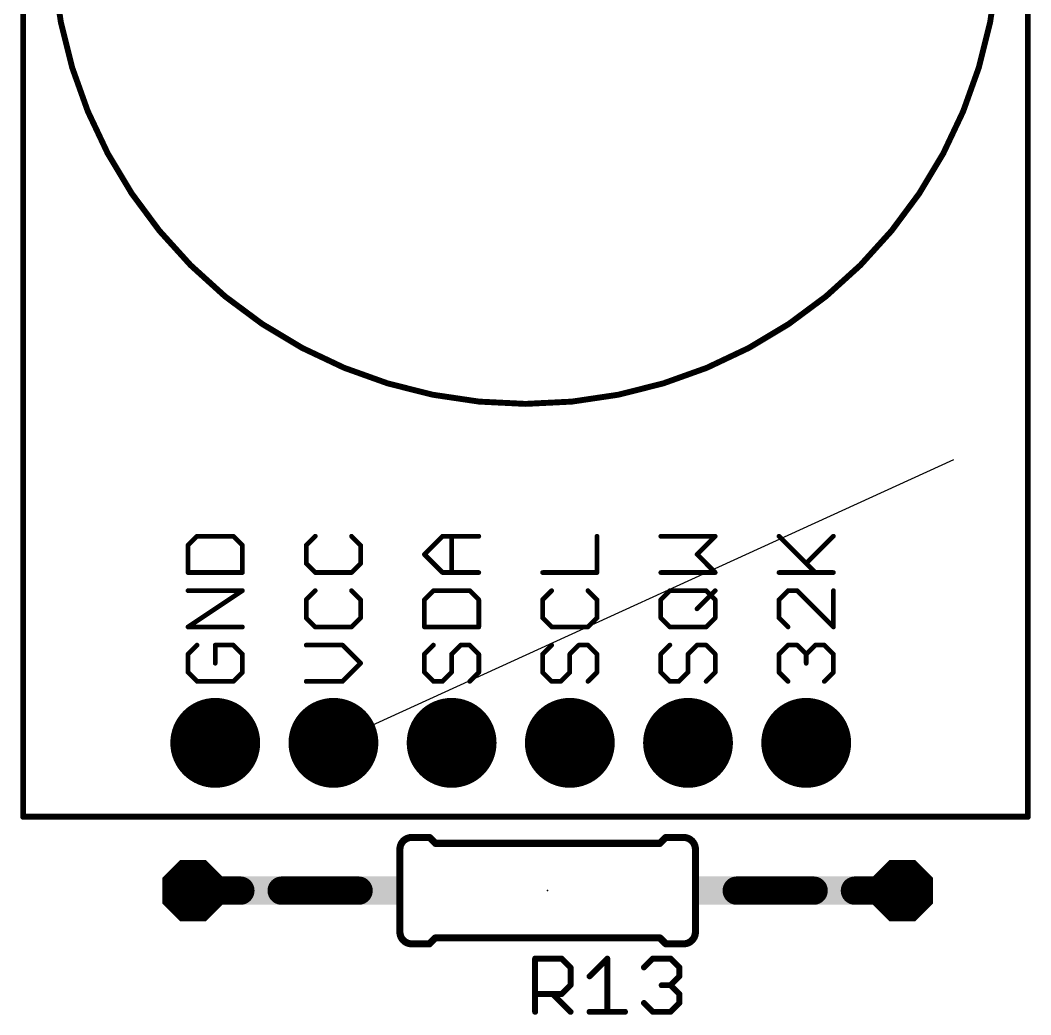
# Model space of a CAD drawing. Extents: x 1 to 130, y -4 to 46.
# Drawn here: x 71.06 to 92.77, y 1.14 to 22.51 of the extents above; entities that cross this region are included whole.
import ezdxf

# ---------------------------------------------------------------- set-up
doc = ezdxf.new("R2010")
doc.units = 0
doc.header["$MEASUREMENT"] = 0
doc.layers.get('0').update_dxf_attribs({"linetype": 'CONTINUOUS'})
for name, color, linetype in [('17', 94, 'CONTINUOUS'), ('19', 54, 'CONTINUOUS'), ('21', 250, 'CONTINUOUS'), ('23', 178, 'CONTINUOUS'), ('25', 250, 'CONTINUOUS'), ('51', 250, 'CONTINUOUS')]:
    doc.layers.add(name, color=color, linetype=linetype)

# ---------------------------------------------------------------- blocks, each defined once
blk = doc.blocks.new('RECT')
blk.add_solid([(-0.5, -0.5), (0.5, -0.5), (-0.5, 0.5), (0.5, 0.5)])
blk = doc.blocks.new('OCTAGONP')
at = {"const_width": 0.5}
blk.add_lwpolyline([(-0.25, -0.1036), (-0.25, 0.1036), (-0.1036, 0.25), (0.1036, 0.25), (0.25, 0.1036), (0.25, -0.1036), (0.1036, -0.25), (-0.1036, -0.25), (-0.25, -0.1036), (-0.25, 0.1036)], dxfattribs=at)
blk = doc.blocks.new('ROUNDP')
at = {"const_width": 0.5}
blk.add_lwpolyline([(0, -0.25, 1), (0, 0.25, 1), (0, -0.25)], format="xyb", dxfattribs=at)

msp = doc.modelspace()

# ---------------------------------------------------------------- linework, layer by layer
at = {"layer": '19'}
msp.add_line((77.7875, 6.985), (91.1225, 13.0728), dxfattribs=at)
at = {"layer": '21'}
for points, const_width in [([(71.12, 5.3975), (71.12, 43.815)], 0.127), ([(92.71, 43.815), (92.71, 5.3975)], 0.127), ([(92.71, 5.3975), (71.12, 5.3975)], 0.127), ([(79.4703, 4.953), (79.8513, 4.953)], 0.1524), ([(79.9783, 4.826), (79.8513, 4.953)], 0.1524), ([(84.8043, 4.826), (84.9313, 4.953)], 0.1524), ([(85.3123, 4.953), (84.9313, 4.953)], 0.1524), ([(79.9783, 4.826), (84.8043, 4.826)], 0.1524), ([(79.2163, 4.699), (79.2163, 2.921)], 0.1524), ([(85.5663, 4.699), (85.5663, 2.921)], 0.1524), ([(76.6763, 3.81), (78.3273, 3.81)], 0.6096), ([(88.1063, 3.81), (86.4553, 3.81)], 0.6096), ([(79.9783, 2.794), (79.8513, 2.667)], 0.1524), ([(79.9783, 2.794), (84.8043, 2.794)], 0.1524), ([(84.8043, 2.794), (84.9313, 2.667)], 0.1524), ([(79.4703, 2.667), (79.8513, 2.667)], 0.1524), ([(85.3123, 2.667), (84.9313, 2.667)], 0.1524)]:
    msp.add_lwpolyline(points, dxfattribs=dict(at, const_width=const_width))
for points, const_width in [([(81.915, 14.2677, 1), (81.915, 34.6273, 1), (81.915, 14.2677)], 0.127), ([(71.12, 5.4292, 1), (71.12, 5.3658)], 0.0635), ([(92.71, 5.3658, 1), (92.71, 5.4292)], 0.0635), ([(71.0883, 5.3975, 1), (71.1518, 5.3975)], 0.0635), ([(92.6783, 5.3975, 1), (92.7418, 5.3975)], 0.0635), ([(79.4703, 4.953, 0.4142), (79.2163, 4.699)], 0.1524), ([(79.4703, 4.9911, 1), (79.4703, 4.9149)], 0.0762), ([(79.4703, 4.9149, 1), (79.4703, 4.9911)], 0.0762), ([(79.8782, 4.9799, 1), (79.8243, 4.9261)], 0.0762), ([(79.8513, 4.9149, 1), (79.8513, 4.9911)], 0.0762), ([(84.9313, 4.9911, 1), (84.9313, 4.9149)], 0.0762), ([(84.9582, 4.9261, 1), (84.9043, 4.9799)], 0.0762), ([(85.5663, 4.699, 0.4142), (85.3123, 4.953)], 0.1524), ([(85.3123, 4.9911, 1), (85.3123, 4.9149)], 0.0762), ([(85.3123, 4.9149, 1), (85.3123, 4.9911)], 0.0762), ([(79.9783, 4.8641, 1), (79.9783, 4.7879)], 0.0762), ([(79.9513, 4.7991, 1), (80.0052, 4.8529)], 0.0762), ([(84.7773, 4.8529, 1), (84.8312, 4.7991)], 0.0762), ([(84.8043, 4.7879, 1), (84.8043, 4.8641)], 0.0762), ([(79.2544, 4.699, 1), (79.1782, 4.699)], 0.0762), ([(79.1782, 4.699, 1), (79.2544, 4.699)], 0.0762), ([(85.6044, 4.699, 1), (85.5282, 4.699)], 0.0762), ([(85.5282, 4.699, 1), (85.6044, 4.699)], 0.0762), ([(76.6763, 3.9624, 1), (76.6763, 3.6576)], 0.3048), ([(78.3273, 3.6576, 1), (78.3273, 3.9624)], 0.3048), ([(86.4553, 3.9624, 1), (86.4553, 3.6576)], 0.3048), ([(88.1063, 3.6576, 1), (88.1063, 3.9624)], 0.3048), ([(79.2163, 2.921, 0.4142), (79.4703, 2.667)], 0.1524), ([(79.2544, 2.921, 1), (79.1782, 2.921)], 0.0762), ([(79.1782, 2.921, 1), (79.2544, 2.921)], 0.0762), ([(79.9783, 2.8321, 1), (79.9783, 2.7559)], 0.0762), ([(80.0052, 2.7671, 1), (79.9513, 2.8209)], 0.0762), ([(84.8312, 2.8209, 1), (84.7773, 2.7671)], 0.0762), ([(84.8043, 2.7559, 1), (84.8043, 2.8321)], 0.0762), ([(85.3123, 2.667, 0.4142), (85.5663, 2.921)], 0.1524), ([(85.6044, 2.921, 1), (85.5282, 2.921)], 0.0762), ([(85.5282, 2.921, 1), (85.6044, 2.921)], 0.0762), ([(79.4703, 2.7051, 1), (79.4703, 2.6289)], 0.0762), ([(79.4703, 2.6289, 1), (79.4703, 2.7051)], 0.0762), ([(79.8243, 2.6939, 1), (79.8782, 2.6401)], 0.0762), ([(79.8513, 2.6289, 1), (79.8513, 2.7051)], 0.0762), ([(84.9313, 2.7051, 1), (84.9313, 2.6289)], 0.0762), ([(84.9043, 2.6401, 1), (84.9582, 2.6939)], 0.0762), ([(85.3123, 2.7051, 1), (85.3123, 2.6289)], 0.0762), ([(85.3123, 2.6289, 1), (85.3123, 2.7051)], 0.0762)]:
    msp.add_lwpolyline(points, format="xyb", dxfattribs=dict(at, const_width=const_width))
at = {"layer": '23'}
msp.add_point((82.3912, 3.81), dxfattribs=at)
at = {"layer": '25'}
for points, const_width in [([(74.8572, 11.4242), (74.6623, 11.2293)], 0.1016), ([(75.6368, 11.4242), (74.8572, 11.4242)], 0.1016), ([(75.8317, 11.2293), (75.6368, 11.4242)], 0.1016), ([(77.3972, 11.4242), (77.2023, 11.2293)], 0.1016), ([(78.3717, 11.2293), (78.1768, 11.4242)], 0.1016), ([(79.7423, 11.0344), (80.1321, 11.4242)], 0.1016), ([(80.1321, 11.4242), (80.9117, 11.4242)], 0.1016), ([(80.327, 10.6446), (80.327, 11.4242)], 0.1016), ([(83.4517, 10.6446), (83.4517, 11.4242)], 0.1016), ([(85.9917, 11.4242), (84.8223, 11.4242)], 0.1016), ([(85.6019, 11.0344), (85.9917, 11.4242)], 0.1016), ([(88.1419, 10.6446), (87.3623, 11.4242)], 0.1016), ([(87.947, 10.8395), (88.5317, 11.4242)], 0.1016), ([(74.6623, 11.2293), (74.6623, 10.6446)], 0.1016), ([(75.8317, 10.6446), (75.8317, 11.2293)], 0.1016), ([(77.2023, 11.2293), (77.2023, 10.8395)], 0.1016), ([(78.3717, 10.8395), (78.3717, 11.2293)], 0.1016), ([(80.1321, 10.6446), (79.7423, 11.0344)], 0.1016), ([(85.9917, 10.6446), (85.6019, 11.0344)], 0.1016), ([(77.2023, 10.8395), (77.3972, 10.6446)], 0.1016), ([(78.1768, 10.6446), (78.3717, 10.8395)], 0.1016), ([(74.6623, 10.6446), (75.8317, 10.6446)], 0.1016), ([(77.3972, 10.6446), (78.1768, 10.6446)], 0.1016), ([(80.9117, 10.6446), (80.1321, 10.6446)], 0.1016), ([(82.2823, 10.6446), (83.4517, 10.6446)], 0.1016), ([(84.8223, 10.6446), (85.9917, 10.6446)], 0.1016), ([(87.3623, 10.6446), (88.5317, 10.6446)], 0.1016), ([(74.6623, 9.4752), (75.8317, 10.2548)], 0.1016), ([(75.8317, 10.2548), (74.6623, 10.2548)], 0.1016), ([(77.3972, 10.2548), (77.2023, 10.0599)], 0.1016), ([(78.3717, 10.0599), (78.1768, 10.2548)], 0.1016), ([(79.9372, 10.2548), (79.7423, 10.0599)], 0.1016), ([(80.7168, 10.2548), (79.9372, 10.2548)], 0.1016), ([(80.9117, 10.0599), (80.7168, 10.2548)], 0.1016), ([(82.4772, 10.2548), (82.2823, 10.0599)], 0.1016), ([(83.4517, 10.0599), (83.2568, 10.2548)], 0.1016), ([(84.8223, 10.0599), (85.0172, 10.2548)], 0.1016), ([(85.0172, 10.2548), (85.7968, 10.2548)], 0.1016), ([(85.6019, 9.865), (85.9917, 10.2548)], 0.1016), ([(85.7968, 10.2548), (85.9917, 10.0599)], 0.1016), ([(87.5572, 10.2548), (87.3623, 10.0599)], 0.1016), ([(87.7521, 10.2548), (87.5572, 10.2548)], 0.1016), ([(88.5317, 9.4752), (87.7521, 10.2548)], 0.1016), ([(88.5317, 10.2548), (88.5317, 9.4752)], 0.1016), ([(77.2023, 10.0599), (77.2023, 9.6701)], 0.1016), ([(78.3717, 9.6701), (78.3717, 10.0599)], 0.1016), ([(79.7423, 10.0599), (79.7423, 9.4752)], 0.1016), ([(80.9117, 9.4752), (80.9117, 10.0599)], 0.1016), ([(82.2823, 10.0599), (82.2823, 9.6701)], 0.1016), ([(83.4517, 9.6701), (83.4517, 10.0599)], 0.1016), ([(84.8223, 9.6701), (84.8223, 10.0599)], 0.1016), ([(85.9917, 10.0599), (85.9917, 9.6701)], 0.1016), ([(87.3623, 10.0599), (87.3623, 9.6701)], 0.1016), ([(77.2023, 9.6701), (77.3972, 9.4752)], 0.1016), ([(78.1768, 9.4752), (78.3717, 9.6701)], 0.1016), ([(82.2823, 9.6701), (82.4772, 9.4752)], 0.1016), ([(83.2568, 9.4752), (83.4517, 9.6701)], 0.1016), ([(85.0172, 9.4752), (84.8223, 9.6701)], 0.1016), ([(85.9917, 9.6701), (85.7968, 9.4752)], 0.1016), ([(87.3623, 9.6701), (87.5572, 9.4752)], 0.1016), ([(75.8317, 9.4752), (74.6623, 9.4752)], 0.1016), ([(77.3972, 9.4752), (78.1768, 9.4752)], 0.1016), ([(79.7423, 9.4752), (80.9117, 9.4752)], 0.1016), ([(82.4772, 9.4752), (83.2568, 9.4752)], 0.1016), ([(85.7968, 9.4752), (85.0172, 9.4752)], 0.1016), ([(74.8572, 9.0854), (74.6623, 8.8905)], 0.1016), ([(75.6368, 9.0854), (75.247, 9.0854)], 0.1016), ([(75.247, 9.0854), (75.247, 8.6956)], 0.1016), ([(75.8317, 8.8905), (75.6368, 9.0854)], 0.1016), ([(77.9819, 9.0854), (77.2023, 9.0854)], 0.1016), ([(78.3717, 8.6956), (77.9819, 9.0854)], 0.1016), ([(79.9372, 9.0854), (79.7423, 8.8905)], 0.1016), ([(80.327, 8.8905), (80.5219, 9.0854)], 0.1016), ([(80.5219, 9.0854), (80.7168, 9.0854)], 0.1016), ([(80.7168, 9.0854), (80.9117, 8.8905)], 0.1016), ([(82.4772, 9.0854), (82.2823, 8.8905)], 0.1016), ([(82.867, 8.8905), (83.0619, 9.0854)], 0.1016), ([(83.0619, 9.0854), (83.2568, 9.0854)], 0.1016), ([(83.2568, 9.0854), (83.4517, 8.8905)], 0.1016), ([(85.0172, 9.0854), (84.8223, 8.8905)], 0.1016), ([(85.407, 8.8905), (85.6019, 9.0854)], 0.1016), ([(85.6019, 9.0854), (85.7968, 9.0854)], 0.1016), ([(85.7968, 9.0854), (85.9917, 8.8905)], 0.1016), ([(87.3623, 8.8905), (87.5572, 9.0854)], 0.1016), ([(87.5572, 9.0854), (87.7521, 9.0854)], 0.1016), ([(87.7521, 9.0854), (87.947, 8.8905)], 0.1016), ([(87.947, 8.8905), (88.1419, 9.0854)], 0.1016), ([(88.1419, 9.0854), (88.3368, 9.0854)], 0.1016), ([(88.3368, 9.0854), (88.5317, 8.8905)], 0.1016), ([(74.6623, 8.8905), (74.6623, 8.5007)], 0.1016), ([(75.8317, 8.5007), (75.8317, 8.8905)], 0.1016), ([(79.7423, 8.8905), (79.7423, 8.5007)], 0.1016), ([(80.327, 8.5007), (80.327, 8.8905)], 0.1016), ([(80.9117, 8.8905), (80.9117, 8.5007)], 0.1016), ([(82.2823, 8.8905), (82.2823, 8.5007)], 0.1016), ([(82.867, 8.5007), (82.867, 8.8905)], 0.1016), ([(83.4517, 8.8905), (83.4517, 8.5007)], 0.1016), ([(84.8223, 8.8905), (84.8223, 8.5007)], 0.1016), ([(85.407, 8.5007), (85.407, 8.8905)], 0.1016), ([(85.9917, 8.8905), (85.9917, 8.5007)], 0.1016), ([(87.3623, 8.5007), (87.3623, 8.8905)], 0.1016), ([(87.947, 8.8905), (87.947, 8.6956)], 0.1016), ([(88.5317, 8.8905), (88.5317, 8.5007)], 0.1016), ([(77.9819, 8.3058), (78.3717, 8.6956)], 0.1016), ([(74.6623, 8.5007), (74.8572, 8.3058)], 0.1016), ([(75.6368, 8.3058), (75.8317, 8.5007)], 0.1016), ([(79.7423, 8.5007), (79.9372, 8.3058)], 0.1016), ([(80.1321, 8.3058), (80.327, 8.5007)], 0.1016), ([(80.9117, 8.5007), (80.7168, 8.3058)], 0.1016), ([(82.2823, 8.5007), (82.4772, 8.3058)], 0.1016), ([(82.6721, 8.3058), (82.867, 8.5007)], 0.1016), ([(83.4517, 8.5007), (83.2568, 8.3058)], 0.1016), ([(84.8223, 8.5007), (85.0172, 8.3058)], 0.1016), ([(85.2121, 8.3058), (85.407, 8.5007)], 0.1016), ([(85.9917, 8.5007), (85.7968, 8.3058)], 0.1016), ([(87.5572, 8.3058), (87.3623, 8.5007)], 0.1016), ([(88.5317, 8.5007), (88.3368, 8.3058)], 0.1016), ([(74.8572, 8.3058), (75.6368, 8.3058)], 0.1016), ([(77.2023, 8.3058), (77.9819, 8.3058)], 0.1016), ([(79.9372, 8.3058), (80.1321, 8.3058)], 0.1016), ([(82.4772, 8.3058), (82.6721, 8.3058)], 0.1016), ([(85.0172, 8.3058), (85.2121, 8.3058)], 0.1016), ([(82.1216, 1.2065), (82.1216, 2.3505)], 0.127), ([(82.1216, 2.3505), (82.6935, 2.3505)], 0.127), ([(82.6935, 2.3505), (82.8842, 2.1598)], 0.127), ([(83.291, 1.9692), (83.6723, 2.3505)], 0.127), ([(83.6723, 2.3505), (83.6723, 1.2065)], 0.127), ([(84.4603, 2.1598), (84.651, 2.3505)], 0.127), ([(84.651, 2.3505), (85.0323, 2.3505)], 0.127), ([(85.0323, 2.3505), (85.223, 2.1598)], 0.127), ([(82.8842, 2.1598), (82.8842, 1.7785)], 0.127), ([(85.223, 2.1598), (85.223, 1.9692)], 0.127), ([(85.223, 1.9692), (85.0323, 1.7785)], 0.127), ([(82.8842, 1.7785), (82.6935, 1.5878)], 0.127), ([(85.0323, 1.7785), (84.8417, 1.7785)], 0.127), ([(85.0323, 1.7785), (85.223, 1.5878)], 0.127), ([(82.6935, 1.5878), (82.1216, 1.5878)], 0.127), ([(82.5029, 1.5878), (82.8842, 1.2065)], 0.127), ([(85.223, 1.5878), (85.223, 1.3972)], 0.127), ([(84.651, 1.2065), (84.4603, 1.3972)], 0.127), ([(85.223, 1.3972), (85.0323, 1.2065)], 0.127), ([(83.291, 1.2065), (84.0536, 1.2065)], 0.127), ([(85.0323, 1.2065), (84.651, 1.2065)], 0.127)]:
    msp.add_lwpolyline(points, dxfattribs=dict(at, const_width=const_width))
for points, const_width in [([(74.8572, 11.4496, 1), (74.8572, 11.3988)], 0.0508), ([(74.8752, 11.4062, 1), (74.8392, 11.4422)], 0.0508), ([(75.6548, 11.4422, 1), (75.6188, 11.4062)], 0.0508), ([(75.6368, 11.3988, 1), (75.6368, 11.4496)], 0.0508), ([(77.4152, 11.4062, 1), (77.3792, 11.4422)], 0.0508), ([(78.1948, 11.4422, 1), (78.1588, 11.4062)], 0.0508), ([(80.1321, 11.4496, 1), (80.1321, 11.3988)], 0.0508), ([(80.1501, 11.4062, 1), (80.1141, 11.4422)], 0.0508), ([(80.3524, 11.4242, 1), (80.3016, 11.4242)], 0.0508), ([(80.9117, 11.3988, 1), (80.9117, 11.4496)], 0.0508), ([(83.4771, 11.4242, 1), (83.4263, 11.4242)], 0.0508), ([(84.8223, 11.4496, 1), (84.8223, 11.3988)], 0.0508), ([(86.0097, 11.4062, 1), (85.9737, 11.4422)], 0.0508), ([(85.9917, 11.3988, 1), (85.9917, 11.4496)], 0.0508), ([(87.3803, 11.4422, 1), (87.3443, 11.4062)], 0.0508), ([(88.5497, 11.4062, 1), (88.5137, 11.4422)], 0.0508), ([(74.6443, 11.2473, 1), (74.6803, 11.2113)], 0.0508), ([(74.6877, 11.2293, 1), (74.6369, 11.2293)], 0.0508), ([(75.8571, 11.2293, 1), (75.8063, 11.2293)], 0.0508), ([(75.8137, 11.2113, 1), (75.8497, 11.2473)], 0.0508), ([(77.1843, 11.2473, 1), (77.2203, 11.2113)], 0.0508), ([(77.2277, 11.2293, 1), (77.1769, 11.2293)], 0.0508), ([(78.3971, 11.2293, 1), (78.3463, 11.2293)], 0.0508), ([(78.3537, 11.2113, 1), (78.3897, 11.2473)], 0.0508), ([(79.7603, 11.0524, 1), (79.7243, 11.0164)], 0.0508), ([(79.7243, 11.0524, 1), (79.7603, 11.0164)], 0.0508), ([(85.6199, 11.0524, 1), (85.5839, 11.0164)], 0.0508), ([(85.5839, 11.0524, 1), (85.6199, 11.0164)], 0.0508), ([(77.2203, 10.8575, 1), (77.1843, 10.8215)], 0.0508), ([(77.1769, 10.8395, 1), (77.2277, 10.8395)], 0.0508), ([(78.3463, 10.8395, 1), (78.3971, 10.8395)], 0.0508), ([(78.3897, 10.8215, 1), (78.3537, 10.8575)], 0.0508), ([(87.929, 10.8575, 1), (87.965, 10.8215)], 0.0508), ([(74.6623, 10.67, 1), (74.6623, 10.6192)], 0.0508), ([(74.6369, 10.6446, 1), (74.6877, 10.6446)], 0.0508), ([(75.8063, 10.6446, 1), (75.8571, 10.6446)], 0.0508), ([(75.8317, 10.6192, 1), (75.8317, 10.67)], 0.0508), ([(77.3972, 10.67, 1), (77.3972, 10.6192)], 0.0508), ([(77.3792, 10.6266, 1), (77.4152, 10.6626)], 0.0508), ([(78.1588, 10.6626, 1), (78.1948, 10.6266)], 0.0508), ([(78.1768, 10.6192, 1), (78.1768, 10.67)], 0.0508), ([(80.1321, 10.67, 1), (80.1321, 10.6192)], 0.0508), ([(80.1141, 10.6266, 1), (80.1501, 10.6626)], 0.0508), ([(80.3016, 10.6446, 1), (80.3524, 10.6446)], 0.0508), ([(80.9117, 10.6192, 1), (80.9117, 10.67)], 0.0508), ([(82.2823, 10.67, 1), (82.2823, 10.6192)], 0.0508), ([(83.4263, 10.6446, 1), (83.4771, 10.6446)], 0.0508), ([(83.4517, 10.6192, 1), (83.4517, 10.67)], 0.0508), ([(84.8223, 10.67, 1), (84.8223, 10.6192)], 0.0508), ([(85.9737, 10.6266, 1), (86.0097, 10.6626)], 0.0508), ([(85.9917, 10.6192, 1), (85.9917, 10.67)], 0.0508), ([(87.3623, 10.67, 1), (87.3623, 10.6192)], 0.0508), ([(88.1239, 10.6266, 1), (88.1599, 10.6626)], 0.0508), ([(88.5317, 10.6192, 1), (88.5317, 10.67)], 0.0508), ([(74.6623, 10.2802, 1), (74.6623, 10.2294)], 0.0508), ([(75.8458, 10.2337, 1), (75.8176, 10.2759)], 0.0508), ([(75.8317, 10.2294, 1), (75.8317, 10.2802)], 0.0508), ([(77.4152, 10.2368, 1), (77.3792, 10.2728)], 0.0508), ([(78.1948, 10.2728, 1), (78.1588, 10.2368)], 0.0508), ([(79.9372, 10.2802, 1), (79.9372, 10.2294)], 0.0508), ([(79.9552, 10.2368, 1), (79.9192, 10.2728)], 0.0508), ([(80.7348, 10.2728, 1), (80.6988, 10.2368)], 0.0508), ([(80.7168, 10.2294, 1), (80.7168, 10.2802)], 0.0508), ([(82.4952, 10.2368, 1), (82.4592, 10.2728)], 0.0508), ([(83.2748, 10.2728, 1), (83.2388, 10.2368)], 0.0508), ([(85.0172, 10.2802, 1), (85.0172, 10.2294)], 0.0508), ([(85.0352, 10.2368, 1), (84.9992, 10.2728)], 0.0508), ([(85.8148, 10.2728, 1), (85.7788, 10.2368)], 0.0508), ([(85.7968, 10.2294, 1), (85.7968, 10.2802)], 0.0508), ([(86.0097, 10.2368, 1), (85.9737, 10.2728)], 0.0508), ([(87.5572, 10.2802, 1), (87.5572, 10.2294)], 0.0508), ([(87.5752, 10.2368, 1), (87.5392, 10.2728)], 0.0508), ([(87.7701, 10.2728, 1), (87.7341, 10.2368)], 0.0508), ([(87.7521, 10.2294, 1), (87.7521, 10.2802)], 0.0508), ([(88.5571, 10.2548, 1), (88.5063, 10.2548)], 0.0508), ([(77.1843, 10.0779, 1), (77.2203, 10.0419)], 0.0508), ([(77.2277, 10.0599, 1), (77.1769, 10.0599)], 0.0508), ([(78.3971, 10.0599, 1), (78.3463, 10.0599)], 0.0508), ([(78.3537, 10.0419, 1), (78.3897, 10.0779)], 0.0508), ([(79.7243, 10.0779, 1), (79.7603, 10.0419)], 0.0508), ([(79.7677, 10.0599, 1), (79.7169, 10.0599)], 0.0508), ([(80.9371, 10.0599, 1), (80.8863, 10.0599)], 0.0508), ([(80.8937, 10.0419, 1), (80.9297, 10.0779)], 0.0508), ([(82.2643, 10.0779, 1), (82.3003, 10.0419)], 0.0508), ([(82.3077, 10.0599, 1), (82.2569, 10.0599)], 0.0508), ([(83.4771, 10.0599, 1), (83.4263, 10.0599)], 0.0508), ([(83.4337, 10.0419, 1), (83.4697, 10.0779)], 0.0508), ([(84.8043, 10.0779, 1), (84.8403, 10.0419)], 0.0508), ([(84.8477, 10.0599, 1), (84.7969, 10.0599)], 0.0508), ([(86.0171, 10.0599, 1), (85.9663, 10.0599)], 0.0508), ([(85.9737, 10.0419, 1), (86.0097, 10.0779)], 0.0508), ([(87.3443, 10.0779, 1), (87.3803, 10.0419)], 0.0508), ([(87.3877, 10.0599, 1), (87.3369, 10.0599)], 0.0508), ([(85.5839, 9.883, 1), (85.6199, 9.847)], 0.0508), ([(77.2203, 9.6881, 1), (77.1843, 9.6521)], 0.0508), ([(77.1769, 9.6701, 1), (77.2277, 9.6701)], 0.0508), ([(78.3463, 9.6701, 1), (78.3971, 9.6701)], 0.0508), ([(78.3897, 9.6521, 1), (78.3537, 9.6881)], 0.0508), ([(82.3003, 9.6881, 1), (82.2643, 9.6521)], 0.0508), ([(82.2569, 9.6701, 1), (82.3077, 9.6701)], 0.0508), ([(83.4263, 9.6701, 1), (83.4771, 9.6701)], 0.0508), ([(83.4697, 9.6521, 1), (83.4337, 9.6881)], 0.0508), ([(84.8403, 9.6881, 1), (84.8043, 9.6521)], 0.0508), ([(84.7969, 9.6701, 1), (84.8477, 9.6701)], 0.0508), ([(85.9663, 9.6701, 1), (86.0171, 9.6701)], 0.0508), ([(86.0097, 9.6521, 1), (85.9737, 9.6881)], 0.0508), ([(87.3803, 9.6881, 1), (87.3443, 9.6521)], 0.0508), ([(87.3369, 9.6701, 1), (87.3877, 9.6701)], 0.0508), ([(74.6623, 9.5006, 1), (74.6623, 9.4498)], 0.0508), ([(74.6482, 9.4963, 1), (74.6764, 9.4541)], 0.0508), ([(75.8317, 9.4498, 1), (75.8317, 9.5006)], 0.0508), ([(77.3972, 9.5006, 1), (77.3972, 9.4498)], 0.0508), ([(77.3792, 9.4572, 1), (77.4152, 9.4932)], 0.0508), ([(78.1588, 9.4932, 1), (78.1948, 9.4572)], 0.0508), ([(78.1768, 9.4498, 1), (78.1768, 9.5006)], 0.0508), ([(79.7423, 9.5006, 1), (79.7423, 9.4498)], 0.0508), ([(79.7169, 9.4752, 1), (79.7677, 9.4752)], 0.0508), ([(80.8863, 9.4752, 1), (80.9371, 9.4752)], 0.0508), ([(80.9117, 9.4498, 1), (80.9117, 9.5006)], 0.0508), ([(82.4772, 9.5006, 1), (82.4772, 9.4498)], 0.0508), ([(82.4592, 9.4572, 1), (82.4952, 9.4932)], 0.0508), ([(83.2388, 9.4932, 1), (83.2748, 9.4572)], 0.0508), ([(83.2568, 9.4498, 1), (83.2568, 9.5006)], 0.0508), ([(85.0172, 9.5006, 1), (85.0172, 9.4498)], 0.0508), ([(84.9992, 9.4572, 1), (85.0352, 9.4932)], 0.0508), ([(85.7788, 9.4932, 1), (85.8148, 9.4572)], 0.0508), ([(85.7968, 9.4498, 1), (85.7968, 9.5006)], 0.0508), ([(87.5392, 9.4572, 1), (87.5752, 9.4932)], 0.0508), ([(88.5063, 9.4752, 1), (88.5571, 9.4752)], 0.0508), ([(88.5137, 9.4572, 1), (88.5497, 9.4932)], 0.0508), ([(74.8752, 9.0674, 1), (74.8392, 9.1034)], 0.0508), ([(75.247, 9.1108, 1), (75.247, 9.06)], 0.0508), ([(75.2724, 9.0854, 1), (75.2216, 9.0854)], 0.0508), ([(75.6548, 9.1034, 1), (75.6188, 9.0674)], 0.0508), ([(75.6368, 9.06, 1), (75.6368, 9.1108)], 0.0508), ([(77.2023, 9.1108, 1), (77.2023, 9.06)], 0.0508), ([(77.9999, 9.1034, 1), (77.9639, 9.0674)], 0.0508), ([(77.9819, 9.06, 1), (77.9819, 9.1108)], 0.0508), ([(79.9552, 9.0674, 1), (79.9192, 9.1034)], 0.0508), ([(80.5219, 9.1108, 1), (80.5219, 9.06)], 0.0508), ([(80.5399, 9.0674, 1), (80.5039, 9.1034)], 0.0508), ([(80.7348, 9.1034, 1), (80.6988, 9.0674)], 0.0508), ([(80.7168, 9.06, 1), (80.7168, 9.1108)], 0.0508), ([(82.4952, 9.0674, 1), (82.4592, 9.1034)], 0.0508), ([(83.0619, 9.1108, 1), (83.0619, 9.06)], 0.0508), ([(83.0799, 9.0674, 1), (83.0439, 9.1034)], 0.0508), ([(83.2748, 9.1034, 1), (83.2388, 9.0674)], 0.0508), ([(83.2568, 9.06, 1), (83.2568, 9.1108)], 0.0508), ([(85.0352, 9.0674, 1), (84.9992, 9.1034)], 0.0508), ([(85.6019, 9.1108, 1), (85.6019, 9.06)], 0.0508), ([(85.6199, 9.0674, 1), (85.5839, 9.1034)], 0.0508), ([(85.8148, 9.1034, 1), (85.7788, 9.0674)], 0.0508), ([(85.7968, 9.06, 1), (85.7968, 9.1108)], 0.0508), ([(87.5572, 9.1108, 1), (87.5572, 9.06)], 0.0508), ([(87.5752, 9.0674, 1), (87.5392, 9.1034)], 0.0508), ([(87.7701, 9.1034, 1), (87.7341, 9.0674)], 0.0508), ([(87.7521, 9.06, 1), (87.7521, 9.1108)], 0.0508), ([(88.1419, 9.1108, 1), (88.1419, 9.06)], 0.0508), ([(88.1599, 9.0674, 1), (88.1239, 9.1034)], 0.0508), ([(88.3548, 9.1034, 1), (88.3188, 9.0674)], 0.0508), ([(88.3368, 9.06, 1), (88.3368, 9.1108)], 0.0508), ([(74.6443, 8.9085, 1), (74.6803, 8.8725)], 0.0508), ([(74.6877, 8.8905, 1), (74.6369, 8.8905)], 0.0508), ([(75.8571, 8.8905, 1), (75.8063, 8.8905)], 0.0508), ([(75.8137, 8.8725, 1), (75.8497, 8.9085)], 0.0508), ([(79.7243, 8.9085, 1), (79.7603, 8.8725)], 0.0508), ([(79.7677, 8.8905, 1), (79.7169, 8.8905)], 0.0508), ([(80.309, 8.9085, 1), (80.345, 8.8725)], 0.0508), ([(80.3524, 8.8905, 1), (80.3016, 8.8905)], 0.0508), ([(80.9371, 8.8905, 1), (80.8863, 8.8905)], 0.0508), ([(80.8937, 8.8725, 1), (80.9297, 8.9085)], 0.0508), ([(82.2643, 8.9085, 1), (82.3003, 8.8725)], 0.0508), ([(82.3077, 8.8905, 1), (82.2569, 8.8905)], 0.0508), ([(82.849, 8.9085, 1), (82.885, 8.8725)], 0.0508), ([(82.8924, 8.8905, 1), (82.8416, 8.8905)], 0.0508), ([(83.4771, 8.8905, 1), (83.4263, 8.8905)], 0.0508), ([(83.4337, 8.8725, 1), (83.4697, 8.9085)], 0.0508), ([(84.8043, 8.9085, 1), (84.8403, 8.8725)], 0.0508), ([(84.8477, 8.8905, 1), (84.7969, 8.8905)], 0.0508), ([(85.389, 8.9085, 1), (85.425, 8.8725)], 0.0508), ([(85.4324, 8.8905, 1), (85.3816, 8.8905)], 0.0508), ([(86.0171, 8.8905, 1), (85.9663, 8.8905)], 0.0508), ([(85.9737, 8.8725, 1), (86.0097, 8.9085)], 0.0508), ([(87.3443, 8.9085, 1), (87.3803, 8.8725)], 0.0508), ([(87.3877, 8.8905, 1), (87.3369, 8.8905)], 0.0508), ([(87.929, 8.9085, 1), (87.965, 8.8725)], 0.0508), ([(87.9724, 8.8905, 1), (87.9216, 8.8905)], 0.0508), ([(87.929, 8.8725, 1), (87.965, 8.9085)], 0.0508), ([(88.5571, 8.8905, 1), (88.5063, 8.8905)], 0.0508), ([(88.5137, 8.8725, 1), (88.5497, 8.9085)], 0.0508), ([(75.2216, 8.6956, 1), (75.2724, 8.6956)], 0.0508), ([(78.3897, 8.6776, 1), (78.3537, 8.7136)], 0.0508), ([(78.3537, 8.6776, 1), (78.3897, 8.7136)], 0.0508), ([(87.9216, 8.6956, 1), (87.9724, 8.6956)], 0.0508), ([(74.6803, 8.5187, 1), (74.6443, 8.4827)], 0.0508), ([(74.6369, 8.5007, 1), (74.6877, 8.5007)], 0.0508), ([(75.8063, 8.5007, 1), (75.8571, 8.5007)], 0.0508), ([(75.8497, 8.4827, 1), (75.8137, 8.5187)], 0.0508), ([(79.7603, 8.5187, 1), (79.7243, 8.4827)], 0.0508), ([(79.7169, 8.5007, 1), (79.7677, 8.5007)], 0.0508), ([(80.3016, 8.5007, 1), (80.3524, 8.5007)], 0.0508), ([(80.345, 8.4827, 1), (80.309, 8.5187)], 0.0508), ([(80.8863, 8.5007, 1), (80.9371, 8.5007)], 0.0508), ([(80.9297, 8.4827, 1), (80.8937, 8.5187)], 0.0508), ([(82.3003, 8.5187, 1), (82.2643, 8.4827)], 0.0508), ([(82.2569, 8.5007, 1), (82.3077, 8.5007)], 0.0508), ([(82.8416, 8.5007, 1), (82.8924, 8.5007)], 0.0508), ([(82.885, 8.4827, 1), (82.849, 8.5187)], 0.0508), ([(83.4263, 8.5007, 1), (83.4771, 8.5007)], 0.0508), ([(83.4697, 8.4827, 1), (83.4337, 8.5187)], 0.0508), ([(84.8403, 8.5187, 1), (84.8043, 8.4827)], 0.0508), ([(84.7969, 8.5007, 1), (84.8477, 8.5007)], 0.0508), ([(85.3816, 8.5007, 1), (85.4324, 8.5007)], 0.0508), ([(85.425, 8.4827, 1), (85.389, 8.5187)], 0.0508), ([(85.9663, 8.5007, 1), (86.0171, 8.5007)], 0.0508), ([(86.0097, 8.4827, 1), (85.9737, 8.5187)], 0.0508), ([(87.3803, 8.5187, 1), (87.3443, 8.4827)], 0.0508), ([(87.3369, 8.5007, 1), (87.3877, 8.5007)], 0.0508), ([(88.5063, 8.5007, 1), (88.5571, 8.5007)], 0.0508), ([(88.5497, 8.4827, 1), (88.5137, 8.5187)], 0.0508), ([(74.8572, 8.3312, 1), (74.8572, 8.2804)], 0.0508), ([(74.8392, 8.2878, 1), (74.8752, 8.3238)], 0.0508), ([(75.6188, 8.3238, 1), (75.6548, 8.2878)], 0.0508), ([(75.6368, 8.2804, 1), (75.6368, 8.3312)], 0.0508), ([(77.2023, 8.3312, 1), (77.2023, 8.2804)], 0.0508), ([(77.9639, 8.3238, 1), (77.9999, 8.2878)], 0.0508), ([(77.9819, 8.2804, 1), (77.9819, 8.3312)], 0.0508), ([(79.9372, 8.3312, 1), (79.9372, 8.2804)], 0.0508), ([(79.9192, 8.2878, 1), (79.9552, 8.3238)], 0.0508), ([(80.1141, 8.3238, 1), (80.1501, 8.2878)], 0.0508), ([(80.1321, 8.2804, 1), (80.1321, 8.3312)], 0.0508), ([(80.6988, 8.3238, 1), (80.7348, 8.2878)], 0.0508), ([(82.4772, 8.3312, 1), (82.4772, 8.2804)], 0.0508), ([(82.4592, 8.2878, 1), (82.4952, 8.3238)], 0.0508), ([(82.6541, 8.3238, 1), (82.6901, 8.2878)], 0.0508), ([(82.6721, 8.2804, 1), (82.6721, 8.3312)], 0.0508), ([(83.2388, 8.3238, 1), (83.2748, 8.2878)], 0.0508), ([(85.0172, 8.3312, 1), (85.0172, 8.2804)], 0.0508), ([(84.9992, 8.2878, 1), (85.0352, 8.3238)], 0.0508), ([(85.1941, 8.3238, 1), (85.2301, 8.2878)], 0.0508), ([(85.2121, 8.2804, 1), (85.2121, 8.3312)], 0.0508), ([(85.7788, 8.3238, 1), (85.8148, 8.2878)], 0.0508), ([(87.5392, 8.2878, 1), (87.5752, 8.3238)], 0.0508), ([(88.3188, 8.3238, 1), (88.3548, 8.2878)], 0.0508), ([(82.1533, 2.3505, 1), (82.0898, 2.3505)], 0.0635), ([(82.1216, 2.3822, 1), (82.1216, 2.3187)], 0.0635), ([(82.716, 2.3729, 1), (82.6711, 2.328)], 0.0635), ([(82.6935, 2.3187, 1), (82.6935, 2.3822)], 0.0635), ([(83.704, 2.3505, 1), (83.6405, 2.3505)], 0.0635), ([(83.6947, 2.328, 1), (83.6498, 2.3729)], 0.0635), ([(84.651, 2.3822, 1), (84.651, 2.3187)], 0.0635), ([(84.6735, 2.328, 1), (84.6286, 2.3729)], 0.0635), ([(85.0548, 2.3729, 1), (85.0099, 2.328)], 0.0635), ([(85.0323, 2.3187, 1), (85.0323, 2.3822)], 0.0635), ([(82.916, 2.1598, 1), (82.8525, 2.1598)], 0.0635), ([(82.8618, 2.1374, 1), (82.9067, 2.1823)], 0.0635), ([(84.4379, 2.1823, 1), (84.4828, 2.1374)], 0.0635), ([(85.2547, 2.1598, 1), (85.1912, 2.1598)], 0.0635), ([(85.2005, 2.1374, 1), (85.2454, 2.1823)], 0.0635), ([(83.2685, 1.9916, 1), (83.3134, 1.9467)], 0.0635), ([(85.1912, 1.9692, 1), (85.2547, 1.9692)], 0.0635), ([(85.2454, 1.9467, 1), (85.2005, 1.9916)], 0.0635), ([(82.8525, 1.7785, 1), (82.916, 1.7785)], 0.0635), ([(82.9067, 1.756, 1), (82.8618, 1.8009)], 0.0635), ([(84.8417, 1.8102, 1), (84.8417, 1.7467)], 0.0635), ([(85.0548, 1.8009, 1), (85.0099, 1.756)], 0.0635), ([(85.0099, 1.8009, 1), (85.0548, 1.756)], 0.0635), ([(85.0323, 1.7467, 1), (85.0323, 1.8102)], 0.0635), ([(82.1216, 1.6196, 1), (82.1216, 1.5561)], 0.0635), ([(82.5253, 1.6103, 1), (82.4804, 1.5654)], 0.0635), ([(82.6711, 1.6103, 1), (82.716, 1.5654)], 0.0635), ([(82.6935, 1.5561, 1), (82.6935, 1.6196)], 0.0635), ([(85.2547, 1.5878, 1), (85.1912, 1.5878)], 0.0635), ([(85.2005, 1.5654, 1), (85.2454, 1.6103)], 0.0635), ([(84.4828, 1.4196, 1), (84.4379, 1.3747)], 0.0635), ([(85.1912, 1.3972, 1), (85.2547, 1.3972)], 0.0635), ([(85.2454, 1.3747, 1), (85.2005, 1.4196)], 0.0635), ([(82.0898, 1.2065, 1), (82.1533, 1.2065)], 0.0635), ([(82.8618, 1.184, 1), (82.9067, 1.229)], 0.0635), ([(83.291, 1.2383, 1), (83.291, 1.1748)], 0.0635), ([(83.6405, 1.2065, 1), (83.704, 1.2065)], 0.0635), ([(84.0536, 1.1748, 1), (84.0536, 1.2383)], 0.0635), ([(84.651, 1.2383, 1), (84.651, 1.1748)], 0.0635), ([(84.6286, 1.184, 1), (84.6735, 1.229)], 0.0635), ([(85.0099, 1.229, 1), (85.0548, 1.184)], 0.0635), ([(85.0323, 1.1748, 1), (85.0323, 1.2383)], 0.0635)]:
    msp.add_lwpolyline(points, format="xyb", dxfattribs=dict(at, const_width=const_width))
at = {"layer": '51', "const_width": 0.6096}
for points in [[(74.7713, 3.81), (75.7873, 3.81)], [(90.0113, 3.81), (88.9952, 3.81)]]:
    msp.add_lwpolyline(points, dxfattribs=at)
at = {"layer": '51', "const_width": 0.3048}
for points in [[(74.7713, 3.9624, 1), (74.7713, 3.6576)], [(75.7873, 3.6576, 1), (75.7873, 3.9624)], [(88.9952, 3.9624, 1), (88.9952, 3.6576)], [(90.0113, 3.6576, 1), (90.0113, 3.9624)]]:
    msp.add_lwpolyline(points, format="xyb", dxfattribs=at)

# ---------------------------------------------------------------- block references
at = {"layer": '17', "xscale": 1.9304, "yscale": 1.9304}
for p in [(75.2475, 6.985), (75.2475, 6.985), (77.7875, 6.985), (77.7875, 6.985), (80.3275, 6.985), (80.3275, 6.985), (82.8675, 6.985), (82.8675, 6.985), (85.4075, 6.985), (85.4075, 6.985), (87.9475, 6.985), (87.9475, 6.985)]:
    msp.add_blockref('ROUNDP', p, dxfattribs=at)
at = {"layer": '17', "xscale": 1.3208, "yscale": 1.3208, "rotation": 180}
for p in [(74.7713, 3.81), (74.7713, 3.81), (90.0113, 3.81), (90.0113, 3.81)]:
    msp.add_blockref('OCTAGONP', p, dxfattribs=at)
at = {"layer": '21', "xscale": 0.8636, "yscale": 0.6096, "rotation": 180}
for p in [(76.2445, 3.81), (78.7845, 3.81), (85.9981, 3.81), (88.538, 3.81)]:
    msp.add_blockref('RECT', p, dxfattribs=at)

doc.saveas('drawing.dxf')
